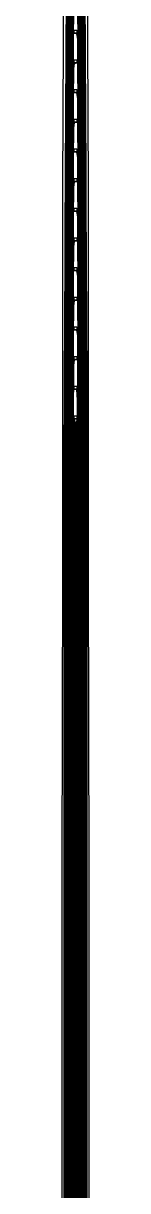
# Model space of a CAD drawing. Header units: inches. Extents: x 115980 to 170179, y 57000 to 74333.
# Drawn here: x 134226 to 134316, y 62088 to 66023 of the extents above; entities that cross this region are included whole.
import ezdxf

# ---------------------------------------------------------------- set-up
doc = ezdxf.new("R2010")
doc.units = ezdxf.units.IN
doc.header["$MEASUREMENT"] = 0
for name, color, linetype in [('metal', 221, 'Continuous'), ('nitride window', 40, 'Continuous'), ('profile', 140, 'Continuous')]:
    doc.layers.add(name, color=color, linetype=linetype)

msp = doc.modelspace()

# ---------------------------------------------------------------- linework, layer by layer
at = {"layer": 'metal'}
for points in [[(134239.7, 66070.6), (134239.2, 65970.5), (134238.7, 65870.6), (134238.2, 65770.5), (134237.7, 65670.6), (134237.2, 65570.5), (134236.7, 65470.6), (134236.2, 65370.5), (134235.7, 65270.6), (134235.2, 65170.5), (134234.7, 65070.6), (134234.2, 64970.5), (134233.7, 64870.6), (134233.2, 64687.5), (134233.1, 64670.5), (134233.7, 64670.5), (134233.7, 64687.5), (134234.2, 64870.6), (134234.7, 64970.5), (134235.2, 65070.6), (134235.7, 65170.5), (134236.2, 65270.6), (134236.7, 65370.5), (134237.2, 65470.6), (134237.7, 65570.5), (134238.2, 65670.6), (134238.7, 65770.5), (134239.2, 65870.6), (134239.7, 65970.5), (134240.2, 66070.6)], [(134240.7, 66070.6), (134240.2, 65970.5), (134239.7, 65870.6), (134239.2, 65770.5), (134238.7, 65670.6), (134238.2, 65570.5), (134237.7, 65470.6), (134237.2, 65370.5), (134236.7, 65270.6), (134236.2, 65170.5), (134235.7, 65070.6), (134235.2, 64970.5), (134234.7, 64870.6), (134234.2, 64687.5), (134234.3, 64670.5), (134234.9, 64670.5), (134234.7, 64687.5), (134235.2, 64870.6), (134235.7, 64970.5), (134236.2, 65070.6), (134236.7, 65170.5), (134237.2, 65270.6), (134237.7, 65370.5), (134238.2, 65470.6), (134238.7, 65570.5), (134239.2, 65670.6), (134239.7, 65770.5), (134240.2, 65870.6), (134240.7, 65970.5), (134241.2, 66070.6)], [(134241.7, 66070.6), (134241.2, 65970.5), (134240.7, 65870.6), (134240.2, 65770.5), (134239.7, 65670.6), (134239.2, 65570.5), (134238.7, 65470.6), (134238.2, 65370.5), (134237.7, 65270.6), (134237.2, 65170.5), (134236.7, 65070.6), (134236.2, 64970.5), (134235.7, 64870.6), (134235.2, 64687.5), (134235.5, 64670.5), (134236.1, 64670.5), (134235.7, 64687.5), (134236.2, 64870.6), (134236.7, 64970.5), (134237.2, 65070.6), (134237.7, 65170.5), (134238.2, 65270.6), (134238.7, 65370.5), (134239.2, 65470.6), (134239.7, 65570.5), (134240.2, 65670.6), (134240.7, 65770.5), (134241.2, 65870.6), (134241.7, 65970.5), (134242.2, 66070.6)], [(134243.2, 66070.6), (134242.7, 65970.5), (134242.2, 65870.6), (134241.7, 65770.5), (134241.2, 65670.6), (134240.7, 65570.5), (134240.2, 65470.6), (134239.7, 65370.5), (134239.2, 65270.6), (134238.7, 65170.5), (134238.2, 65070.6), (134237.7, 64970.5), (134237.2, 64870.6), (134236.7, 64687.5), (134237.3, 64670.5), (134236.7, 64670.5), (134236.2, 64687.5), (134236.7, 64870.6), (134237.2, 64970.5), (134237.7, 65070.6), (134238.2, 65170.5), (134238.7, 65270.6), (134239.2, 65370.5), (134239.7, 65470.6), (134240.2, 65570.5), (134240.7, 65670.6), (134241.2, 65770.5), (134241.7, 65870.6), (134242.2, 65970.5), (134242.7, 66070.6)], [(134244.2, 66070.6), (134243.7, 65970.5), (134243.2, 65870.6), (134242.7, 65770.5), (134242.2, 65670.6), (134241.7, 65570.5), (134241.2, 65470.6), (134240.7, 65370.5), (134240.2, 65270.6), (134239.7, 65170.5), (134239.2, 65070.6), (134238.7, 64970.5), (134238.2, 64870.6), (134237.7, 64687.5), (134238.5, 64670.5), (134237.9, 64670.5), (134237.2, 64687.5), (134237.7, 64870.6), (134238.2, 64970.5), (134238.7, 65070.6), (134239.2, 65170.5), (134239.7, 65270.6), (134240.2, 65370.5), (134240.7, 65470.6), (134241.2, 65570.5), (134241.7, 65670.6), (134242.2, 65770.5), (134242.7, 65870.6), (134243.2, 65970.5), (134243.7, 66070.6)], [(134245.2, 66070.6), (134244.7, 65970.5), (134244.2, 65870.6), (134243.7, 65770.5), (134243.2, 65670.6), (134242.7, 65570.5), (134242.2, 65470.6), (134241.7, 65370.5), (134241.2, 65270.6), (134240.7, 65170.5), (134240.2, 65070.6), (134239.7, 64970.5), (134239.2, 64870.6), (134238.7, 64687.5), (134239.7, 64670.5), (134239.1, 64670.5), (134238.2, 64687.5), (134238.7, 64870.6), (134239.2, 64970.5), (134239.7, 65070.6), (134240.2, 65170.5), (134240.7, 65270.6), (134241.2, 65370.5), (134241.7, 65470.6), (134242.2, 65570.5), (134242.7, 65670.6), (134243.2, 65770.5), (134243.7, 65870.6), (134244.2, 65970.5), (134244.7, 66070.6)], [(134246.2, 66070.6), (134245.7, 65970.5), (134245.2, 65870.6), (134244.7, 65770.5), (134244.2, 65670.6), (134243.7, 65570.5), (134243.2, 65470.6), (134242.7, 65370.5), (134242.2, 65270.6), (134241.7, 65170.5), (134241.2, 65070.6), (134240.7, 64970.5), (134240.2, 64870.6), (134239.7, 64687.5), (134240.9, 64670.5), (134240.3, 64670.5), (134239.2, 64687.5), (134239.7, 64870.6), (134240.2, 64970.5), (134240.7, 65070.6), (134241.2, 65170.5), (134241.7, 65270.6), (134242.2, 65370.5), (134242.7, 65470.6), (134243.2, 65570.5), (134243.7, 65670.6), (134244.2, 65770.5), (134244.7, 65870.6), (134245.2, 65970.5), (134245.7, 66070.6)], [(134247.2, 66070.6), (134246.7, 65970.5), (134246.2, 65870.6), (134245.7, 65770.5), (134245.2, 65670.6), (134244.7, 65570.5), (134244.2, 65470.6), (134243.7, 65370.5), (134243.2, 65270.6), (134242.7, 65170.5), (134242.2, 65070.6), (134241.7, 64970.5), (134241.2, 64870.6), (134240.7, 64687.5), (134242.1, 64670.5), (134241.5, 64670.5), (134240.2, 64687.5), (134240.7, 64870.6), (134241.2, 64970.5), (134241.7, 65070.6), (134242.2, 65170.5), (134242.7, 65270.6), (134243.2, 65370.5), (134243.7, 65470.6), (134244.2, 65570.5), (134244.7, 65670.6), (134245.2, 65770.5), (134245.7, 65870.6), (134246.2, 65970.5), (134246.7, 66070.6)], [(134248.2, 66070.6), (134247.7, 65970.5), (134247.2, 65870.6), (134246.7, 65770.5), (134246.2, 65670.6), (134245.7, 65570.5), (134245.2, 65470.6), (134244.7, 65370.5), (134244.2, 65270.6), (134243.7, 65170.5), (134243.2, 65070.6), (134242.7, 64970.5), (134242.2, 64870.6), (134241.7, 64687.5), (134243.3, 64670.5), (134242.7, 64670.5), (134241.2, 64687.5), (134241.7, 64870.6), (134242.2, 64970.5), (134242.7, 65070.6), (134243.2, 65170.5), (134243.7, 65270.6), (134244.2, 65370.5), (134244.7, 65470.6), (134245.2, 65570.5), (134245.7, 65670.6), (134246.2, 65770.5), (134246.7, 65870.6), (134247.2, 65970.5), (134247.7, 66070.6)], [(134249.2, 66070.6), (134248.7, 65970.5), (134248.2, 65870.6), (134247.7, 65770.5), (134247.2, 65670.6), (134246.7, 65570.5), (134246.2, 65470.6), (134245.7, 65370.5), (134245.2, 65270.6), (134244.7, 65170.5), (134244.2, 65070.6), (134243.7, 64970.5), (134243.2, 64870.6), (134242.7, 64687.5), (134244.5, 64670.5), (134243.9, 64670.5), (134242.2, 64687.5), (134242.7, 64870.6), (134243.2, 64970.5), (134243.7, 65070.6), (134244.2, 65170.5), (134244.7, 65270.6), (134245.2, 65370.5), (134245.7, 65470.6), (134246.2, 65570.5), (134246.7, 65670.6), (134247.2, 65770.5), (134247.7, 65870.6), (134248.2, 65970.5), (134248.7, 66070.6)], [(134250.2, 66070.6), (134249.7, 65970.5), (134249.2, 65870.6), (134248.7, 65770.5), (134248.2, 65670.6), (134247.7, 65570.5), (134247.2, 65470.6), (134246.7, 65370.5), (134246.2, 65270.6), (134245.7, 65170.5), (134245.2, 65070.6), (134244.7, 64970.5), (134244.2, 64870.6), (134243.7, 64687.5), (134245.7, 64670.5), (134245.1, 64670.5), (134243.2, 64687.5), (134243.7, 64870.6), (134244.2, 64970.5), (134244.7, 65070.6), (134245.2, 65170.5), (134245.7, 65270.6), (134246.2, 65370.5), (134246.7, 65470.6), (134247.2, 65570.5), (134247.7, 65670.6), (134248.2, 65770.5), (134248.7, 65870.6), (134249.2, 65970.5), (134249.7, 66070.6)], [(134251.2, 66070.6), (134250.7, 65970.5), (134250.2, 65870.6), (134249.7, 65770.5), (134249.2, 65670.6), (134248.7, 65570.5), (134248.2, 65470.6), (134247.7, 65370.5), (134247.2, 65270.6), (134246.7, 65170.5), (134246.2, 65070.6), (134245.7, 64970.5), (134245.2, 64870.6), (134244.7, 64687.5), (134246.9, 64670.5), (134246.3, 64670.5), (134244.2, 64687.5), (134244.7, 64870.6), (134245.2, 64970.5), (134245.7, 65070.6), (134246.2, 65170.5), (134246.7, 65270.6), (134247.2, 65370.5), (134247.7, 65470.6), (134248.2, 65570.5), (134248.7, 65670.6), (134249.2, 65770.5), (134249.7, 65870.6), (134250.2, 65970.5), (134250.7, 66070.6)], [(134252.2, 66070.6), (134251.7, 65970.5), (134251.2, 65870.6), (134250.7, 65770.5), (134250.2, 65670.6), (134249.7, 65570.5), (134249.2, 65470.6), (134248.7, 65370.5), (134248.2, 65270.6), (134247.7, 65170.5), (134247.2, 65070.6), (134246.7, 64970.5), (134246.2, 64870.6), (134245.7, 64687.5), (134248.1, 64670.5), (134247.5, 64670.5), (134245.2, 64687.5), (134245.7, 64870.6), (134246.2, 64970.5), (134246.7, 65070.6), (134247.2, 65170.5), (134247.7, 65270.6), (134248.2, 65370.5), (134248.7, 65470.6), (134249.2, 65570.5), (134249.7, 65670.6), (134250.2, 65770.5), (134250.7, 65870.6), (134251.2, 65970.5), (134251.7, 66070.6)], [(134253.2, 66070.6), (134252.7, 65970.5), (134252.2, 65870.6), (134251.7, 65770.5), (134251.2, 65670.6), (134250.7, 65570.5), (134250.2, 65470.6), (134249.7, 65370.5), (134249.2, 65270.6), (134248.7, 65170.5), (134248.2, 65070.6), (134247.7, 64970.5), (134247.2, 64870.6), (134246.7, 64687.5), (134249.3, 64670.5), (134248.7, 64670.5), (134246.2, 64687.5), (134246.7, 64870.6), (134247.2, 64970.5), (134247.7, 65070.6), (134248.2, 65170.5), (134248.7, 65270.6), (134249.2, 65370.5), (134249.7, 65470.6), (134250.2, 65570.5), (134250.7, 65670.6), (134251.2, 65770.5), (134251.7, 65870.6), (134252.2, 65970.5), (134252.7, 66070.6)], [(134254.2, 66070.6), (134253.7, 65970.5), (134253.2, 65870.6), (134252.7, 65770.5), (134252.2, 65670.6), (134251.7, 65570.5), (134251.2, 65470.6), (134250.7, 65370.5), (134250.2, 65270.6), (134249.7, 65170.5), (134249.2, 65070.6), (134248.7, 64970.5), (134248.2, 64870.6), (134247.7, 64687.5), (134250.5, 64670.5), (134249.9, 64670.5), (134247.2, 64687.5), (134247.7, 64870.6), (134248.2, 64970.5), (134248.7, 65070.6), (134249.2, 65170.5), (134249.7, 65270.6), (134250.2, 65370.5), (134250.7, 65470.6), (134251.2, 65570.5), (134251.7, 65670.6), (134252.2, 65770.5), (134252.7, 65870.6), (134253.2, 65970.5), (134253.7, 66070.6)], [(134255.2, 66070.6), (134254.7, 65970.5), (134254.2, 65870.6), (134253.7, 65770.5), (134253.2, 65670.6), (134252.7, 65570.5), (134252.2, 65470.6), (134251.7, 65370.5), (134251.2, 65270.6), (134250.7, 65170.5), (134250.2, 65070.6), (134249.7, 64970.5), (134249.2, 64870.6), (134248.7, 64687.5), (134251.7, 64670.5), (134251.1, 64670.5), (134248.2, 64687.5), (134248.7, 64870.6), (134249.2, 64970.5), (134249.7, 65070.6), (134250.2, 65170.5), (134250.7, 65270.6), (134251.2, 65370.5), (134251.7, 65470.6), (134252.2, 65570.5), (134252.7, 65670.6), (134253.2, 65770.5), (134253.7, 65870.6), (134254.2, 65970.5), (134254.7, 66070.6)], [(134256.2, 66070.6), (134255.7, 65970.5), (134255.2, 65870.6), (134254.7, 65770.5), (134254.2, 65670.6), (134253.7, 65570.5), (134253.2, 65470.6), (134252.7, 65370.5), (134252.2, 65270.6), (134251.7, 65170.5), (134251.2, 65070.6), (134250.7, 64970.5), (134250.2, 64870.6), (134249.7, 64687.5), (134252.9, 64670.5), (134252.3, 64670.5), (134249.2, 64687.5), (134249.7, 64870.6), (134250.2, 64970.5), (134250.7, 65070.6), (134251.2, 65170.5), (134251.7, 65270.6), (134252.2, 65370.5), (134252.7, 65470.6), (134253.2, 65570.5), (134253.7, 65670.6), (134254.2, 65770.5), (134254.7, 65870.6), (134255.2, 65970.5), (134255.7, 66070.6)], [(134257.2, 66070.6), (134256.7, 65970.5), (134256.2, 65870.6), (134255.7, 65770.5), (134255.2, 65670.6), (134254.7, 65570.5), (134254.2, 65470.6), (134253.7, 65370.5), (134253.2, 65270.6), (134252.7, 65170.5), (134252.2, 65070.6), (134251.7, 64970.5), (134251.2, 64870.6), (134250.7, 64687.5), (134254.1, 64670.5), (134253.5, 64670.5), (134250.2, 64687.5), (134250.7, 64870.6), (134251.2, 64970.5), (134251.7, 65070.6), (134252.2, 65170.5), (134252.7, 65270.6), (134253.2, 65370.5), (134253.7, 65470.6), (134254.2, 65570.5), (134254.7, 65670.6), (134255.2, 65770.5), (134255.7, 65870.6), (134256.2, 65970.5), (134256.7, 66070.6)], [(134258.2, 66070.6), (134257.7, 65970.5), (134257.2, 65870.6), (134256.7, 65770.5), (134256.2, 65670.6), (134255.7, 65570.5), (134255.2, 65470.6), (134254.7, 65370.5), (134254.2, 65270.6), (134253.7, 65170.5), (134253.2, 65070.6), (134252.7, 64970.5), (134252.2, 64870.6), (134251.7, 64687.5), (134255.3, 64670.5), (134254.7, 64670.5), (134251.2, 64687.5), (134251.7, 64870.6), (134252.2, 64970.5), (134252.7, 65070.6), (134253.2, 65170.5), (134253.7, 65270.6), (134254.2, 65370.5), (134254.7, 65470.6), (134255.2, 65570.5), (134255.7, 65670.6), (134256.2, 65770.5), (134256.7, 65870.6), (134257.2, 65970.5), (134257.7, 66070.6)], [(134259.2, 66070.6), (134258.7, 65970.5), (134258.2, 65870.6), (134257.7, 65770.5), (134257.2, 65670.6), (134256.7, 65570.5), (134256.2, 65470.6), (134255.7, 65370.5), (134255.2, 65270.6), (134254.7, 65170.5), (134254.2, 65070.6), (134253.7, 64970.5), (134253.2, 64870.6), (134252.7, 64687.5), (134256.5, 64670.5), (134255.9, 64670.5), (134252.2, 64687.5), (134252.7, 64870.6), (134253.2, 64970.5), (134253.7, 65070.6), (134254.2, 65170.5), (134254.7, 65270.6), (134255.2, 65370.5), (134255.7, 65470.6), (134256.2, 65570.5), (134256.7, 65670.6), (134257.2, 65770.5), (134257.7, 65870.6), (134258.2, 65970.5), (134258.7, 66070.6)], [(134260.2, 66070.6), (134259.7, 65970.5), (134259.2, 65870.6), (134258.7, 65770.5), (134258.2, 65670.6), (134257.7, 65570.5), (134257.2, 65470.6), (134256.7, 65370.5), (134256.2, 65270.6), (134255.7, 65170.5), (134255.2, 65070.6), (134254.7, 64970.5), (134254.2, 64870.6), (134253.7, 64687.5), (134257.7, 64670.5), (134257.1, 64670.5), (134253.2, 64687.5), (134253.7, 64870.6), (134254.2, 64970.5), (134254.7, 65070.6), (134255.2, 65170.5), (134255.7, 65270.6), (134256.2, 65370.5), (134256.7, 65470.6), (134257.2, 65570.5), (134257.7, 65670.6), (134258.2, 65770.5), (134258.7, 65870.6), (134259.2, 65970.5), (134259.7, 66070.6)], [(134261.2, 66070.6), (134260.7, 65970.5), (134260.2, 65870.6), (134259.7, 65770.5), (134259.2, 65670.6), (134258.7, 65570.5), (134258.2, 65470.6), (134257.7, 65370.5), (134257.2, 65270.6), (134256.7, 65170.5), (134256.2, 65070.6), (134255.7, 64970.5), (134255.2, 64870.6), (134254.7, 64687.5), (134258.9, 64670.5), (134258.3, 64670.5), (134254.2, 64687.5), (134254.7, 64870.6), (134255.2, 64970.5), (134255.7, 65070.6), (134256.2, 65170.5), (134256.7, 65270.6), (134257.2, 65370.5), (134257.7, 65470.6), (134258.2, 65570.5), (134258.7, 65670.6), (134259.2, 65770.5), (134259.7, 65870.6), (134260.2, 65970.5), (134260.7, 66070.6)], [(134262.2, 66070.6), (134261.7, 65970.5), (134261.2, 65870.6), (134260.7, 65770.5), (134260.2, 65670.6), (134259.7, 65570.5), (134259.2, 65470.6), (134258.7, 65370.5), (134258.2, 65270.6), (134257.7, 65170.5), (134257.2, 65070.6), (134256.7, 64970.5), (134256.2, 64870.6), (134255.7, 64687.5), (134260.1, 64670.5), (134259.5, 64670.5), (134255.2, 64687.5), (134255.7, 64870.6), (134256.2, 64970.5), (134256.7, 65070.6), (134257.2, 65170.5), (134257.7, 65270.6), (134258.2, 65370.5), (134258.7, 65470.6), (134259.2, 65570.5), (134259.7, 65670.6), (134260.2, 65770.5), (134260.7, 65870.6), (134261.2, 65970.5), (134261.7, 66070.6)], [(134263.2, 66070.6), (134262.7, 65970.5), (134262.2, 65870.6), (134261.7, 65770.5), (134261.2, 65670.6), (134260.7, 65570.5), (134260.2, 65470.6), (134259.7, 65370.5), (134259.2, 65270.6), (134258.7, 65170.5), (134258.2, 65070.6), (134257.7, 64970.5), (134257.2, 64870.6), (134256.7, 64687.5), (134261.3, 64670.5), (134260.7, 64670.5), (134256.2, 64687.5), (134256.7, 64870.6), (134257.2, 64970.5), (134257.7, 65070.6), (134258.2, 65170.5), (134258.7, 65270.6), (134259.2, 65370.5), (134259.7, 65470.6), (134260.2, 65570.5), (134260.7, 65670.6), (134261.2, 65770.5), (134261.7, 65870.6), (134262.2, 65970.5), (134262.7, 66070.6)], [(134264.2, 66070.5), (134263.7, 65970.5), (134263.2, 65870.6), (134262.7, 65770.5), (134262.2, 65670.6), (134261.7, 65570.5), (134261.2, 65470.6), (134260.7, 65370.5), (134260.2, 65270.6), (134259.7, 65170.5), (134259.2, 65070.6), (134258.7, 64970.5), (134258.2, 64870.6), (134257.7, 64687.5), (134262.5, 64670.5), (134261.9, 64670.5), (134257.2, 64687.5), (134257.7, 64870.6), (134258.2, 64970.5), (134258.7, 65070.6), (134259.2, 65170.5), (134259.7, 65270.6), (134260.2, 65370.5), (134260.7, 65470.6), (134261.2, 65570.5), (134261.7, 65670.6), (134262.2, 65770.5), (134262.7, 65870.6), (134263.2, 65970.5), (134263.2, 65970.5), (134263.7, 66070.6)], [(134278.7, 66070.5), (134279.2, 65970.6), (134279.7, 65870.5), (134280.2, 65770.6), (134280.7, 65670.5), (134281.2, 65570.6), (134281.7, 65470.5), (134282.2, 65370.6), (134282.7, 65270.5), (134283.2, 65170.6), (134283.7, 65070.5), (134284.2, 64970.6), (134284.7, 64870.5), (134285.2, 64687.6), (134279.9, 64670.5), (134280.5, 64670.5), (134285.7, 64687.6), (134285.2, 64870.5), (134284.7, 64970.6), (134284.2, 65070.5), (134283.7, 65170.6), (134283.2, 65270.5), (134282.7, 65370.6), (134282.2, 65470.5), (134281.7, 65570.6), (134281.2, 65670.5), (134280.7, 65770.6), (134280.2, 65870.5), (134279.7, 65970.6), (134279.2, 66070.5)], [(134279.7, 66070.5), (134280.2, 65970.6), (134280.7, 65870.5), (134281.2, 65770.6), (134281.7, 65670.5), (134282.2, 65570.6), (134282.7, 65470.5), (134283.2, 65370.6), (134283.7, 65270.5), (134284.2, 65170.6), (134284.7, 65070.5), (134285.2, 64970.6), (134285.7, 64870.5), (134286.2, 64687.6), (134281.1, 64670.5), (134281.7, 64670.5), (134286.7, 64687.6), (134286.2, 64870.5), (134285.7, 64970.6), (134285.2, 65070.5), (134284.7, 65170.6), (134284.2, 65270.5), (134283.7, 65370.6), (134283.2, 65470.5), (134282.7, 65570.6), (134282.2, 65670.5), (134281.7, 65770.6), (134281.2, 65870.5), (134280.7, 65970.6), (134280.2, 66070.5)], [(134280.7, 66070.5), (134281.2, 65970.6), (134281.7, 65870.5), (134282.2, 65770.6), (134282.7, 65670.5), (134283.2, 65570.6), (134283.7, 65470.5), (134284.2, 65370.6), (134284.7, 65270.5), (134285.2, 65170.6), (134285.7, 65070.5), (134286.2, 64970.6), (134286.7, 64870.5), (134287.2, 64687.6), (134282.3, 64670.5), (134282.9, 64670.5), (134287.7, 64687.6), (134287.2, 64870.5), (134286.7, 64970.6), (134286.2, 65070.5), (134285.7, 65170.6), (134285.2, 65270.5), (134284.7, 65370.6), (134284.2, 65470.5), (134283.7, 65570.6), (134283.2, 65670.5), (134282.7, 65770.6), (134282.2, 65870.5), (134281.7, 65970.6), (134281.2, 66070.5)], [(134281.7, 66070.5), (134282.2, 65970.6), (134282.7, 65870.5), (134283.2, 65770.6), (134283.7, 65670.5), (134284.2, 65570.6), (134284.7, 65470.5), (134285.2, 65370.6), (134285.7, 65270.5), (134286.2, 65170.6), (134286.7, 65070.5), (134287.2, 64970.6), (134287.7, 64870.5), (134288.2, 64687.6), (134283.5, 64670.5), (134284.1, 64670.5), (134288.7, 64687.6), (134288.2, 64870.5), (134287.7, 64970.6), (134287.2, 65070.5), (134286.7, 65170.6), (134286.2, 65270.5), (134285.7, 65370.6), (134285.2, 65470.5), (134284.7, 65570.6), (134284.2, 65670.5), (134283.7, 65770.6), (134283.2, 65870.5), (134282.7, 65970.6), (134282.2, 66070.5)], [(134282.7, 66070.5), (134283.2, 65970.6), (134283.7, 65870.5), (134284.2, 65770.6), (134284.7, 65670.5), (134285.2, 65570.6), (134285.7, 65470.5), (134286.2, 65370.6), (134286.7, 65270.5), (134287.2, 65170.6), (134287.7, 65070.5), (134288.2, 64970.6), (134288.7, 64870.5), (134289.2, 64687.6), (134284.7, 64670.5), (134285.3, 64670.5), (134289.7, 64687.6), (134289.2, 64870.5), (134288.7, 64970.6), (134288.2, 65070.5), (134287.7, 65170.6), (134287.2, 65270.5), (134286.7, 65370.6), (134286.2, 65470.5), (134285.7, 65570.6), (134285.2, 65670.5), (134284.7, 65770.6), (134284.2, 65870.5), (134283.7, 65970.6), (134283.2, 66070.5)], [(134283.7, 66070.5), (134284.2, 65970.6), (134284.7, 65870.5), (134285.2, 65770.6), (134285.7, 65670.5), (134286.2, 65570.6), (134286.7, 65470.5), (134287.2, 65370.6), (134287.7, 65270.5), (134288.2, 65170.6), (134288.7, 65070.5), (134289.2, 64970.6), (134289.7, 64870.5), (134290.2, 64687.6), (134285.9, 64670.5), (134286.5, 64670.5), (134290.7, 64687.6), (134290.2, 64870.5), (134289.7, 64970.6), (134289.2, 65070.5), (134288.7, 65170.6), (134288.2, 65270.5), (134287.7, 65370.6), (134287.2, 65470.5), (134286.7, 65570.6), (134286.2, 65670.5), (134285.7, 65770.6), (134285.2, 65870.5), (134284.7, 65970.6), (134284.2, 66070.5)], [(134284.7, 66070.5), (134285.2, 65970.6), (134285.7, 65870.5), (134286.2, 65770.6), (134286.7, 65670.5), (134287.2, 65570.6), (134287.7, 65470.5), (134288.2, 65370.6), (134288.7, 65270.5), (134289.2, 65170.6), (134289.7, 65070.5), (134290.2, 64970.6), (134290.7, 64870.5), (134291.2, 64687.6), (134287.1, 64670.5), (134287.7, 64670.5), (134291.7, 64687.6), (134291.2, 64870.5), (134290.7, 64970.6), (134290.2, 65070.5), (134289.7, 65170.6), (134289.2, 65270.5), (134288.7, 65370.6), (134288.2, 65470.5), (134287.7, 65570.6), (134287.2, 65670.5), (134286.7, 65770.6), (134286.2, 65870.5), (134285.7, 65970.6), (134285.2, 66070.5)], [(134285.7, 66070.5), (134286.2, 65970.6), (134286.7, 65870.5), (134287.2, 65770.6), (134287.7, 65670.5), (134288.2, 65570.6), (134288.7, 65470.5), (134289.2, 65370.6), (134289.7, 65270.5), (134290.2, 65170.6), (134290.7, 65070.5), (134291.2, 64970.6), (134291.7, 64870.5), (134292.2, 64687.6), (134288.3, 64670.5), (134288.9, 64670.5), (134292.7, 64687.6), (134292.2, 64870.5), (134291.7, 64970.6), (134291.2, 65070.5), (134290.7, 65170.6), (134290.2, 65270.5), (134289.7, 65370.6), (134289.2, 65470.5), (134288.7, 65570.6), (134288.2, 65670.5), (134287.7, 65770.6), (134287.2, 65870.5), (134286.7, 65970.6), (134286.2, 66070.5)], [(134286.7, 66070.5), (134287.2, 65970.6), (134287.7, 65870.5), (134288.2, 65770.6), (134288.7, 65670.5), (134289.2, 65570.6), (134289.7, 65470.5), (134290.2, 65370.6), (134290.7, 65270.5), (134291.2, 65170.6), (134291.7, 65070.5), (134292.2, 64970.6), (134292.7, 64870.5), (134293.2, 64687.6), (134289.5, 64670.5), (134290.1, 64670.5), (134293.7, 64687.6), (134293.2, 64870.5), (134292.7, 64970.6), (134292.2, 65070.5), (134291.7, 65170.6), (134291.2, 65270.5), (134290.7, 65370.6), (134290.2, 65470.5), (134289.7, 65570.6), (134289.2, 65670.5), (134288.7, 65770.6), (134288.2, 65870.5), (134287.7, 65970.6), (134287.2, 66070.5)], [(134287.7, 66070.5), (134288.2, 65970.6), (134288.7, 65870.5), (134289.2, 65770.6), (134289.7, 65670.5), (134290.2, 65570.6), (134290.7, 65470.5), (134291.2, 65370.6), (134291.7, 65270.5), (134292.2, 65170.6), (134292.7, 65070.5), (134293.2, 64970.6), (134293.7, 64870.5), (134294.2, 64687.6), (134290.7, 64670.5), (134291.3, 64670.5), (134294.7, 64687.6), (134294.2, 64870.5), (134293.7, 64970.6), (134293.2, 65070.5), (134292.7, 65170.6), (134292.2, 65270.5), (134291.7, 65370.6), (134291.2, 65470.5), (134290.7, 65570.6), (134290.2, 65670.5), (134289.7, 65770.6), (134289.2, 65870.5), (134288.7, 65970.6), (134288.2, 66070.5)], [(134288.7, 66070.5), (134289.2, 65970.6), (134289.7, 65870.5), (134290.2, 65770.6), (134290.7, 65670.5), (134291.2, 65570.6), (134291.7, 65470.5), (134292.2, 65370.6), (134292.7, 65270.5), (134293.2, 65170.6), (134293.7, 65070.5), (134294.2, 64970.6), (134294.7, 64870.5), (134295.2, 64687.6), (134291.9, 64670.5), (134292.5, 64670.5), (134295.7, 64687.6), (134295.2, 64870.5), (134294.7, 64970.6), (134294.2, 65070.5), (134293.7, 65170.6), (134293.2, 65270.5), (134292.7, 65370.6), (134292.2, 65470.5), (134291.7, 65570.6), (134291.2, 65670.5), (134290.7, 65770.6), (134290.2, 65870.5), (134289.7, 65970.6), (134289.2, 66070.5)], [(134289.7, 66070.5), (134290.2, 65970.6), (134290.7, 65870.5), (134291.2, 65770.6), (134291.7, 65670.5), (134292.2, 65570.6), (134292.7, 65470.5), (134293.2, 65370.6), (134293.7, 65270.5), (134294.2, 65170.6), (134294.7, 65070.5), (134295.2, 64970.6), (134295.7, 64870.5), (134296.2, 64687.6), (134293.1, 64670.5), (134293.7, 64670.5), (134296.7, 64687.6), (134296.2, 64870.5), (134295.7, 64970.6), (134295.2, 65070.5), (134294.7, 65170.6), (134294.2, 65270.5), (134293.7, 65370.6), (134293.2, 65470.5), (134292.7, 65570.6), (134292.2, 65670.5), (134291.7, 65770.6), (134291.2, 65870.5), (134290.7, 65970.6), (134290.2, 66070.5)], [(134290.7, 66070.5), (134291.2, 65970.6), (134291.7, 65870.5), (134292.2, 65770.6), (134292.7, 65670.5), (134293.2, 65570.6), (134293.7, 65470.5), (134294.2, 65370.6), (134294.7, 65270.5), (134295.2, 65170.6), (134295.7, 65070.5), (134296.2, 64970.6), (134296.7, 64870.5), (134297.2, 64687.6), (134294.3, 64670.5), (134294.9, 64670.5), (134297.7, 64687.6), (134297.2, 64870.5), (134296.7, 64970.6), (134296.2, 65070.5), (134295.7, 65170.6), (134295.2, 65270.5), (134294.7, 65370.6), (134294.2, 65470.5), (134293.7, 65570.6), (134293.2, 65670.5), (134292.7, 65770.6), (134292.2, 65870.5), (134291.7, 65970.6), (134291.2, 66070.5)], [(134291.7, 66070.5), (134292.2, 65970.6), (134292.7, 65870.5), (134293.2, 65770.6), (134293.7, 65670.5), (134294.2, 65570.6), (134294.7, 65470.5), (134295.2, 65370.6), (134295.7, 65270.5), (134296.2, 65170.6), (134296.7, 65070.5), (134297.2, 64970.6), (134297.7, 64870.5), (134298.2, 64687.6), (134295.5, 64670.5), (134296.1, 64670.5), (134298.7, 64687.6), (134298.2, 64870.5), (134297.7, 64970.6), (134297.2, 65070.5), (134296.7, 65170.6), (134296.2, 65270.5), (134295.7, 65370.6), (134295.2, 65470.5), (134294.7, 65570.6), (134294.2, 65670.5), (134293.7, 65770.6), (134293.2, 65870.5), (134292.7, 65970.6), (134292.2, 66070.5)], [(134292.7, 66070.5), (134293.2, 65970.6), (134293.7, 65870.5), (134294.2, 65770.6), (134294.7, 65670.5), (134295.2, 65570.6), (134295.7, 65470.5), (134296.2, 65370.6), (134296.7, 65270.5), (134297.2, 65170.6), (134297.7, 65070.5), (134298.2, 64970.6), (134298.7, 64870.5), (134299.2, 64687.6), (134296.7, 64670.5), (134297.3, 64670.5), (134299.7, 64687.6), (134299.2, 64870.5), (134298.7, 64970.6), (134298.2, 65070.5), (134297.7, 65170.6), (134297.2, 65270.5), (134296.7, 65370.6), (134296.2, 65470.5), (134295.7, 65570.6), (134295.2, 65670.5), (134294.7, 65770.6), (134294.2, 65870.5), (134293.7, 65970.6), (134293.2, 66070.5)], [(134294.2, 66070.5), (134294.7, 65970.6), (134295.2, 65870.5), (134295.7, 65770.6), (134296.2, 65670.5), (134296.7, 65570.6), (134297.2, 65470.5), (134297.7, 65370.6), (134298.2, 65270.5), (134298.7, 65170.6), (134299.2, 65070.5), (134299.7, 64970.6), (134300.2, 64870.5), (134300.7, 64687.6), (134298.5, 64670.5), (134297.9, 64670.5), (134300.2, 64687.6), (134299.7, 64870.5), (134299.2, 64970.6), (134298.7, 65070.5), (134298.2, 65170.6), (134297.7, 65270.5), (134297.2, 65370.6), (134296.7, 65470.5), (134296.2, 65570.6), (134295.7, 65670.5), (134295.2, 65770.6), (134294.7, 65870.5), (134294.2, 65970.6), (134293.7, 66070.5)], [(134294.7, 66070.5), (134295.2, 65970.6), (134295.7, 65870.5), (134296.2, 65770.6), (134296.7, 65670.5), (134297.2, 65570.6), (134297.7, 65470.5), (134298.2, 65370.6), (134298.7, 65270.5), (134299.2, 65170.6), (134299.7, 65070.5), (134300.2, 64970.6), (134300.7, 64870.5), (134301.2, 64687.6), (134299.1, 64670.5), (134299.7, 64670.5), (134301.7, 64687.6), (134301.2, 64870.5), (134300.7, 64970.6), (134300.2, 65070.5), (134299.7, 65170.6), (134299.2, 65270.5), (134298.7, 65370.6), (134298.2, 65470.5), (134297.7, 65570.6), (134297.2, 65670.5), (134296.7, 65770.6), (134296.2, 65870.5), (134295.7, 65970.6), (134295.2, 66070.5)], [(134296.2, 66070.5), (134296.7, 65970.6), (134297.2, 65870.5), (134297.7, 65770.6), (134298.2, 65670.5), (134298.7, 65570.6), (134299.2, 65470.5), (134299.7, 65370.6), (134300.2, 65270.5), (134300.7, 65170.6), (134301.2, 65070.5), (134301.7, 64970.6), (134302.2, 64870.5), (134302.7, 64687.6), (134300.9, 64670.5), (134300.3, 64670.5), (134302.2, 64687.6), (134301.7, 64870.5), (134301.2, 64970.6), (134300.7, 65070.5), (134300.2, 65170.6), (134299.7, 65270.5), (134299.2, 65370.6), (134298.7, 65470.5), (134298.2, 65570.6), (134297.7, 65670.5), (134297.2, 65770.6), (134296.7, 65870.5), (134296.2, 65970.6), (134295.7, 66070.5)], [(134297.2, 66070.5), (134297.7, 65970.6), (134298.2, 65870.5), (134298.7, 65770.6), (134299.2, 65670.5), (134299.7, 65570.6), (134300.2, 65470.5), (134300.7, 65370.6), (134301.2, 65270.5), (134301.7, 65170.6), (134302.2, 65070.5), (134302.7, 64970.6), (134303.2, 64870.5), (134303.7, 64687.6), (134302.1, 64670.5), (134301.5, 64670.5), (134303.2, 64687.6), (134302.7, 64870.5), (134302.2, 64970.6), (134301.7, 65070.5), (134301.2, 65170.6), (134300.7, 65270.5), (134300.2, 65370.6), (134299.7, 65470.5), (134299.2, 65570.6), (134298.7, 65670.5), (134298.2, 65770.6), (134297.7, 65870.5), (134297.2, 65970.6), (134296.7, 66070.5)], [(134298.2, 66070.5), (134298.7, 65970.6), (134299.2, 65870.5), (134299.7, 65770.6), (134300.2, 65670.5), (134300.7, 65570.6), (134301.2, 65470.5), (134301.7, 65370.6), (134302.2, 65270.5), (134302.7, 65170.6), (134303.2, 65070.5), (134303.7, 64970.6), (134304.2, 64870.5), (134304.7, 64687.6), (134303.3, 64670.5), (134302.7, 64670.5), (134304.2, 64687.6), (134303.7, 64870.5), (134303.2, 64970.6), (134302.7, 65070.5), (134302.2, 65170.6), (134301.7, 65270.5), (134301.2, 65370.6), (134300.7, 65470.5), (134300.2, 65570.6), (134299.7, 65670.5), (134299.2, 65770.6), (134298.7, 65870.5), (134298.2, 65970.6), (134297.7, 66070.5)], [(134299.2, 66070.5), (134299.7, 65970.6), (134300.2, 65870.5), (134300.7, 65770.6), (134301.2, 65670.5), (134301.7, 65570.6), (134302.2, 65470.5), (134302.7, 65370.6), (134303.2, 65270.5), (134303.7, 65170.6), (134304.2, 65070.5), (134304.7, 64970.6), (134305.2, 64870.5), (134305.7, 64687.6), (134304.5, 64670.5), (134303.9, 64670.5), (134305.2, 64687.6), (134304.7, 64870.5), (134304.2, 64970.6), (134303.7, 65070.5), (134303.2, 65170.6), (134302.7, 65270.5), (134302.2, 65370.6), (134301.7, 65470.5), (134301.2, 65570.6), (134300.7, 65670.5), (134300.2, 65770.6), (134299.7, 65870.5), (134299.2, 65970.6), (134298.7, 66070.5)], [(134300.2, 66070.5), (134300.7, 65970.6), (134301.2, 65870.5), (134301.7, 65770.6), (134302.2, 65670.5), (134302.7, 65570.6), (134303.2, 65470.5), (134303.7, 65370.6), (134304.2, 65270.5), (134304.7, 65170.6), (134305.2, 65070.5), (134305.7, 64970.6), (134306.2, 64870.5), (134306.7, 64687.6), (134305.7, 64670.5), (134305.1, 64670.5), (134306.2, 64687.6), (134305.7, 64870.5), (134305.2, 64970.6), (134304.7, 65070.5), (134304.2, 65170.6), (134303.7, 65270.5), (134303.2, 65370.6), (134302.7, 65470.5), (134302.2, 65570.6), (134301.7, 65670.5), (134301.2, 65770.6), (134300.7, 65870.5), (134300.2, 65970.6), (134299.7, 66070.5)], [(134301.2, 66070.5), (134301.7, 65970.6), (134302.2, 65870.5), (134302.7, 65770.6), (134303.2, 65670.5), (134303.7, 65570.6), (134304.2, 65470.5), (134304.7, 65370.6), (134305.2, 65270.5), (134305.7, 65170.6), (134306.2, 65070.5), (134306.7, 64970.6), (134307.2, 64870.5), (134307.7, 64687.6), (134306.9, 64670.5), (134306.3, 64670.5), (134307.2, 64687.6), (134306.7, 64870.5), (134306.2, 64970.6), (134305.7, 65070.5), (134305.2, 65170.6), (134304.7, 65270.5), (134304.2, 65370.6), (134303.7, 65470.5), (134303.2, 65570.6), (134302.7, 65670.5), (134302.2, 65770.6), (134301.7, 65870.5), (134301.2, 65970.6), (134300.7, 66070.5)], [(134302.2, 66070.5), (134302.7, 65970.6), (134303.2, 65870.5), (134303.7, 65770.6), (134304.2, 65670.5), (134304.7, 65570.6), (134305.2, 65470.5), (134305.7, 65370.6), (134306.2, 65270.5), (134306.7, 65170.6), (134307.2, 65070.5), (134307.7, 64970.6), (134308.2, 64870.5), (134308.7, 64687.6), (134308.1, 64670.5), (134307.5, 64670.5), (134308.2, 64687.6), (134307.7, 64870.5), (134307.2, 64970.6), (134306.7, 65070.5), (134306.2, 65170.6), (134305.7, 65270.5), (134305.2, 65370.6), (134304.7, 65470.5), (134304.2, 65570.6), (134303.7, 65670.5), (134303.2, 65770.6), (134302.7, 65870.5), (134302.2, 65970.6), (134301.7, 66070.5)], [(134303.2, 66070.5), (134303.7, 65970.6), (134304.2, 65870.5), (134304.7, 65770.6), (134305.2, 65670.5), (134305.7, 65570.6), (134306.2, 65470.5), (134306.7, 65370.6), (134307.2, 65270.5), (134307.7, 65170.6), (134308.2, 65070.5), (134308.7, 64970.6), (134309.2, 64870.5), (134309.7, 64687.6), (134309.3, 64670.5), (134309, 64670.5), (134308.7, 64670.5), (134309.2, 64687.6), (134308.7, 64870.5), (134308.2, 64970.6), (134307.7, 65070.5), (134307.2, 65170.6), (134306.7, 65270.5), (134306.2, 65370.6), (134305.7, 65470.5), (134305.2, 65570.6), (134304.7, 65670.5), (134304.2, 65770.6), (134303.7, 65870.5), (134303.2, 65970.6), (134302.7, 66070.5)]]:
    msp.add_lwpolyline(points, dxfattribs=at)
for points in [[(134266.2, 66000.6), (134276.2, 66000.6), (134276.2, 65990.6), (134266.2, 65990.6)], [(134276.2, 65988.6), (134275.2, 65988.6), (134266.2, 65990.6), (134276.2, 65990.6)], [(134279.2, 65870.5), (134278.7, 65970.6), (134276.2, 65988.6), (134275.2, 65988.6), (134278.2, 65970.5), (134278.7, 65870.5), (134279.2, 65770.6), (134279.7, 65670.5), (134280.2, 65570.6), (134280.7, 65470.5), (134281.2, 65370.6), (134281.7, 65270.5), (134282.2, 65170.6), (134282.7, 65070.5), (134283.2, 64970.6), (134283.7, 64870.5), (134284.2, 64687.6), (134278.7, 64670.5), (134279.3, 64670.5), (134284.7, 64687.6), (134284.2, 64870.5), (134283.7, 64970.6), (134283.2, 65070.5), (134282.7, 65170.6), (134282.2, 65270.5), (134281.7, 65370.6), (134281.2, 65470.5), (134280.7, 65570.6), (134280.2, 65670.5), (134279.7, 65770.6), (134279.2, 65870.5)], [(134263.2, 65770.5), (134263.7, 65870.6), (134266.2, 65888.6), (134267.2, 65888.6), (134264.2, 65870.5), (134263.7, 65770.5), (134263.2, 65670.6), (134262.7, 65570.5), (134262.2, 65470.6), (134261.7, 65370.5), (134261.2, 65270.6), (134260.7, 65170.5), (134260.2, 65070.6), (134259.7, 64970.5), (134259.2, 64870.6), (134258.7, 64687.5), (134263.7, 64670.5), (134263.1, 64670.5), (134258.2, 64687.5), (134258.7, 64870.6), (134259.2, 64970.5), (134259.7, 65070.6), (134260.2, 65170.5), (134260.7, 65270.6), (134261.2, 65370.5), (134261.7, 65470.6), (134262.2, 65570.5), (134262.7, 65670.6), (134263.2, 65770.5)], [(134266.2, 65900.6), (134276.2, 65900.6), (134276.2, 65890.6), (134266.2, 65890.6)], [(134266.2, 65888.6), (134267.2, 65888.6), (134276.2, 65890.6), (134266.2, 65890.6)], [(134266.2, 65800.6), (134276.2, 65800.6), (134276.2, 65790.6), (134266.2, 65790.6)], [(134276.2, 65788.6), (134275.2, 65788.6), (134266.2, 65790.6), (134276.2, 65790.6)], [(134279.2, 65670.5), (134278.7, 65770.6), (134276.2, 65788.6), (134275.2, 65788.6), (134278.2, 65770.5), (134278.7, 65670.5), (134279.2, 65570.6), (134279.7, 65470.5), (134280.2, 65370.6), (134280.7, 65270.5), (134281.2, 65170.6), (134281.7, 65070.5), (134282.2, 64970.6), (134282.7, 64870.5), (134283.2, 64687.6), (134277.5, 64670.5), (134278.1, 64670.5), (134283.7, 64687.6), (134283.2, 64870.5), (134282.7, 64970.6), (134282.2, 65070.5), (134281.7, 65170.6), (134281.2, 65270.5), (134280.7, 65370.6), (134280.2, 65470.5), (134279.7, 65570.6), (134279.2, 65670.5)], [(134263.2, 65570.5), (134263.7, 65670.6), (134266.2, 65688.6), (134267.2, 65688.6), (134264.2, 65670.5), (134263.7, 65570.5), (134263.2, 65470.6), (134262.7, 65370.5), (134262.2, 65270.6), (134261.7, 65170.5), (134261.2, 65070.6), (134260.7, 64970.5), (134260.2, 64870.6), (134259.7, 64687.5), (134264.9, 64670.5), (134264.3, 64670.5), (134259.2, 64687.5), (134259.7, 64870.6), (134260.2, 64970.5), (134260.7, 65070.6), (134261.2, 65170.5), (134261.7, 65270.6), (134262.2, 65370.5), (134262.7, 65470.6), (134263.2, 65570.5)], [(134266.2, 65700.6), (134276.2, 65700.6), (134276.2, 65690.6), (134266.2, 65690.6)], [(134266.2, 65688.6), (134267.2, 65688.6), (134276.2, 65690.6), (134266.2, 65690.6)], [(134266.2, 65600.6), (134276.2, 65600.6), (134276.2, 65590.6), (134266.2, 65590.6)], [(134276.2, 65588.6), (134275.2, 65588.6), (134266.2, 65590.6), (134276.2, 65590.6)], [(134279.2, 65470.5), (134278.7, 65570.6), (134276.2, 65588.6), (134275.2, 65588.6), (134278.2, 65570.5), (134278.7, 65470.5), (134279.2, 65370.6), (134279.7, 65270.5), (134280.2, 65170.6), (134280.7, 65070.5), (134281.2, 64970.6), (134281.7, 64870.5), (134282.2, 64687.6), (134276.3, 64670.5), (134276.9, 64670.5), (134282.7, 64687.6), (134282.2, 64870.5), (134281.7, 64970.6), (134281.2, 65070.5), (134280.7, 65170.6), (134280.2, 65270.5), (134279.7, 65370.6), (134279.2, 65470.5)], [(134263.2, 65370.5), (134263.7, 65470.6), (134266.2, 65488.6), (134267.2, 65488.6), (134264.2, 65470.5), (134263.7, 65370.5), (134263.2, 65270.6), (134262.7, 65170.5), (134262.2, 65070.6), (134261.7, 64970.5), (134261.2, 64870.6), (134260.7, 64687.5), (134266.1, 64670.5), (134265.5, 64670.5), (134260.2, 64687.5), (134260.7, 64870.6), (134261.2, 64970.5), (134261.7, 65070.6), (134262.2, 65170.5), (134262.7, 65270.6), (134263.2, 65370.5)], [(134266.2, 65500.6), (134276.2, 65500.6), (134276.2, 65490.6), (134266.2, 65490.6)], [(134266.2, 65488.6), (134267.2, 65488.6), (134276.2, 65490.6), (134266.2, 65490.6)], [(134266.2, 65400.6), (134276.2, 65400.6), (134276.2, 65390.6), (134266.2, 65390.6)], [(134276.2, 65388.6), (134275.2, 65388.6), (134266.2, 65390.6), (134276.2, 65390.6)], [(134279.2, 65270.5), (134278.7, 65370.6), (134276.2, 65388.6), (134275.2, 65388.6), (134278.2, 65370.5), (134278.7, 65270.5), (134279.2, 65170.6), (134279.7, 65070.5), (134280.2, 64970.6), (134280.7, 64870.5), (134281.2, 64687.6), (134275.1, 64670.5), (134275.7, 64670.5), (134281.7, 64687.6), (134281.2, 64870.5), (134280.7, 64970.6), (134280.2, 65070.5), (134279.7, 65170.6), (134279.2, 65270.5)], [(134263.2, 65170.5), (134263.7, 65270.6), (134266.2, 65288.6), (134267.2, 65288.6), (134264.2, 65270.5), (134263.7, 65170.5), (134263.2, 65070.6), (134262.7, 64970.5), (134262.2, 64870.6), (134261.7, 64687.5), (134267.3, 64670.5), (134266.7, 64670.5), (134261.2, 64687.5), (134261.7, 64870.6), (134262.2, 64970.5), (134262.7, 65070.6), (134263.2, 65170.5)], [(134266.2, 65300.6), (134276.2, 65300.6), (134276.2, 65290.6), (134266.2, 65290.6)], [(134276.2, 65290.6), (134266.2, 65290.6), (134266.2, 65288.6), (134267.2, 65288.6)], [(134266.2, 65200.6), (134276.2, 65200.6), (134276.2, 65190.6), (134266.2, 65190.6)], [(134276.2, 65188.6), (134275.2, 65188.6), (134266.2, 65190.6), (134276.2, 65190.6)], [(134279.2, 65070.5), (134278.7, 65170.6), (134276.2, 65188.6), (134275.2, 65188.6), (134278.2, 65170.5), (134278.7, 65070.5), (134279.2, 64970.6), (134279.7, 64870.5), (134280.2, 64687.6), (134273.9, 64670.5), (134274.5, 64670.5), (134280.7, 64687.6), (134280.2, 64870.5), (134279.7, 64970.6), (134279.2, 65070.5)], [(134263.2, 64970.5), (134263.7, 65070.6), (134266.2, 65088.6), (134267.2, 65088.6), (134264.2, 65070.5), (134263.7, 64970.5), (134263.2, 64870.6), (134262.7, 64687.5), (134268.5, 64670.5), (134267.9, 64670.5), (134262.2, 64687.5), (134262.7, 64870.6), (134263.2, 64970.5)], [(134266.2, 65100.6), (134276.2, 65100.6), (134276.2, 65090.6), (134266.2, 65090.6)], [(134266.2, 65088.6), (134267.2, 65088.6), (134276.2, 65090.6), (134266.2, 65090.6)], [(134266.2, 65000.6), (134276.2, 65000.6), (134276.2, 64990.6), (134266.2, 64990.6)], [(134276.2, 64988.6), (134275.2, 64988.6), (134266.2, 64990.6), (134276.2, 64990.6)], [(134279.2, 64870.5), (134278.7, 64970.6), (134276.2, 64988.6), (134275.2, 64988.6), (134278.2, 64970.5), (134278.7, 64870.5), (134279.2, 64687.6), (134272.7, 64670.5), (134273.3, 64670.5), (134279.7, 64687.6), (134279.2, 64870.5)], [(134266.2, 64900.6), (134276.2, 64900.6), (134276.2, 64890.6), (134266.2, 64890.6)], [(134266.2, 64888.6), (134267.2, 64888.6), (134276.2, 64890.6), (134266.2, 64890.6)], [(134263.2, 64687.5), (134263.7, 64870.6), (134266.2, 64888.6), (134267.2, 64888.6), (134264.2, 64870.5), (134263.7, 64687.5), (134269.7, 64670.5), (134269.1, 64670.5), (134263.2, 64687.5)], [(134266.2, 64800.6), (134276.2, 64800.6), (134276.2, 64790.6), (134266.2, 64790.6)], [(134276.2, 64788.6), (134275.2, 64788.6), (134266.2, 64790.6), (134276.2, 64790.6)], [(134275.2, 64788.6), (134276.2, 64788.6), (134278.7, 64753.1), (134278.7, 64688.1), (134272.1, 64670.5), (134271.5, 64670.5), (134278.2, 64688.6), (134278.2, 64752.6)], [(134266.2, 64700.6), (134276.2, 64700.6), (134276.2, 64690.6), (134266.2, 64690.6)], [(134233.1, 64670.5), (134233.7, 64670.5), (134233.7, 61030.7), (134233.1, 61030.7)], [(134234.3, 64670.5), (134234.9, 64670.5), (134234.9, 61030.7), (134234.3, 61030.7)], [(134235.5, 64670.5), (134236.1, 64670.5), (134236.1, 61030.7), (134235.5, 61030.7)], [(134236.7, 64670.5), (134237.3, 64670.5), (134237.3, 61030.7), (134236.7, 61030.7)], [(134237.9, 64670.5), (134238.5, 64670.5), (134238.5, 61030.7), (134237.9, 61030.7)], [(134239.1, 64670.5), (134239.7, 64670.5), (134239.7, 61030.7), (134239.1, 61030.7)], [(134240.3, 64670.5), (134240.9, 64670.5), (134240.9, 61030.7), (134240.3, 61030.7)], [(134241.5, 64670.5), (134242.1, 64670.5), (134242.1, 61030.7), (134241.5, 61030.7)], [(134242.7, 64670.5), (134243.3, 64670.5), (134243.3, 61030.7), (134242.7, 61030.7)], [(134243.9, 64670.5), (134244.5, 64670.5), (134244.5, 61030.7), (134243.9, 61030.7)], [(134245.1, 64670.5), (134245.7, 64670.5), (134245.7, 61030.7), (134245.1, 61030.7)], [(134246.3, 64670.5), (134246.9, 64670.5), (134246.9, 61030.7), (134246.3, 61030.7)], [(134247.5, 64670.5), (134248.1, 64670.5), (134248.1, 61030.7), (134247.5, 61030.7)], [(134248.7, 64670.5), (134249.3, 64670.5), (134249.3, 61030.7), (134248.7, 61030.7)], [(134249.9, 64670.5), (134250.5, 64670.5), (134250.5, 61030.7), (134249.9, 61030.7)], [(134251.1, 64670.5), (134251.7, 64670.5), (134251.7, 61030.7), (134251.1, 61030.7)], [(134252.3, 64670.5), (134252.9, 64670.5), (134252.9, 61030.7), (134252.3, 61030.7)], [(134253.5, 64670.5), (134254.1, 64670.5), (134254.1, 61030.7), (134253.5, 61030.7)], [(134254.7, 64670.5), (134255.3, 64670.5), (134255.3, 61030.7), (134254.7, 61030.7)], [(134255.9, 64670.5), (134256.5, 64670.5), (134256.5, 61030.7), (134255.9, 61030.7)], [(134257.1, 64670.5), (134257.7, 64670.5), (134257.7, 61030.7), (134257.1, 61030.7)], [(134258.3, 64670.5), (134258.9, 64670.5), (134258.9, 61030.7), (134258.3, 61030.7)], [(134259.5, 64670.5), (134260.1, 64670.5), (134260.1, 61030.7), (134259.5, 61030.7)], [(134260.7, 64670.5), (134261.3, 64670.5), (134261.3, 61030.7), (134260.7, 61030.7)], [(134261.9, 64670.5), (134262.5, 64670.5), (134262.5, 61030.7), (134261.9, 61030.7)], [(134263.1, 64670.5), (134263.7, 64670.5), (134263.7, 61030.7), (134263.1, 61030.7)], [(134264.3, 64670.5), (134264.9, 64670.5), (134264.9, 61030.7), (134264.3, 61030.7)], [(134265.5, 64670.5), (134266.1, 64670.5), (134266.1, 61030.7), (134265.5, 61030.7)], [(134266.2, 64688.6), (134267.2, 64688.6), (134276.2, 64690.6), (134266.2, 64690.6)], [(134270.3, 64670.5), (134266.2, 64688.6), (134267.2, 64688.6), (134270.9, 64670.5)], [(134266.7, 64670.5), (134267.3, 64670.5), (134267.3, 61030.7), (134266.7, 61030.7)], [(134267.9, 64670.5), (134268.5, 64670.5), (134268.5, 61030.7), (134267.9, 61030.7)], [(134269.1, 64670.5), (134269.7, 64670.5), (134269.7, 61030.7), (134269.1, 61030.7)], [(134270.3, 64670.5), (134270.9, 64670.5), (134270.9, 61030.7), (134270.3, 61030.7)], [(134271.5, 64670.5), (134272.1, 64670.5), (134272.1, 61030.7), (134271.5, 61030.7)], [(134272.7, 64670.5), (134273.3, 64670.5), (134273.3, 61030.7), (134272.7, 61030.7)], [(134273.9, 64670.5), (134274.5, 64670.5), (134274.5, 61030.7), (134273.9, 61030.7)], [(134275.1, 64670.5), (134275.7, 64670.5), (134275.7, 61030.7), (134275.1, 61030.7)], [(134276.3, 64670.5), (134276.9, 64670.5), (134276.9, 61030.7), (134276.3, 61030.7)], [(134277.5, 64670.5), (134278.1, 64670.5), (134278.1, 61030.7), (134277.5, 61030.7)], [(134278.7, 64670.5), (134279.3, 64670.5), (134279.3, 61030.7), (134278.7, 61030.7)], [(134279.9, 64670.5), (134280.5, 64670.5), (134280.5, 61030.7), (134279.9, 61030.7)], [(134281.1, 64670.5), (134281.7, 64670.5), (134281.7, 61030.7), (134281.1, 61030.7)], [(134282.3, 64670.5), (134282.9, 64670.5), (134282.9, 61030.7), (134282.3, 61030.7)], [(134283.5, 64670.5), (134284.1, 64670.5), (134284.1, 61030.7), (134283.5, 61030.7)], [(134284.7, 64670.5), (134285.3, 64670.5), (134285.3, 61030.7), (134284.7, 61030.7)], [(134285.9, 64670.5), (134286.5, 64670.5), (134286.5, 61030.7), (134285.9, 61030.7)], [(134287.1, 64670.5), (134287.7, 64670.5), (134287.7, 61030.7), (134287.1, 61030.7)], [(134288.3, 64670.5), (134288.9, 64670.5), (134288.9, 61030.7), (134288.3, 61030.7)], [(134289.5, 64670.5), (134290.1, 64670.5), (134290.1, 61030.7), (134289.5, 61030.7)], [(134290.7, 64670.5), (134291.3, 64670.5), (134291.3, 61030.7), (134290.7, 61030.7)], [(134291.9, 64670.5), (134292.5, 64670.5), (134292.5, 61030.7), (134291.9, 61030.7)], [(134293.1, 64670.5), (134293.7, 64670.5), (134293.7, 61030.7), (134293.1, 61030.7)], [(134294.3, 64670.5), (134294.9, 64670.5), (134294.9, 61030.7), (134294.3, 61030.7)], [(134295.5, 64670.5), (134296.1, 64670.5), (134296.1, 61030.7), (134295.5, 61030.7)], [(134296.7, 64670.5), (134297.3, 64670.5), (134297.3, 61030.7), (134296.7, 61030.7)], [(134297.9, 64670.5), (134298.5, 64670.5), (134298.5, 61030.7), (134297.9, 61030.7)], [(134299.1, 64670.5), (134299.7, 64670.5), (134299.7, 61030.7), (134299.1, 61030.7)], [(134300.3, 64670.5), (134300.9, 64670.5), (134300.9, 61030.7), (134300.3, 61030.7)], [(134301.5, 64670.5), (134302.1, 64670.5), (134302.1, 61030.7), (134301.5, 61030.7)], [(134302.7, 64670.5), (134303.3, 64670.5), (134303.3, 61030.7), (134302.7, 61030.7)], [(134303.9, 64670.5), (134304.5, 64670.5), (134304.5, 61030.7), (134303.9, 61030.7)], [(134305.1, 64670.5), (134305.7, 64670.5), (134305.7, 61030.7), (134305.1, 61030.7)], [(134306.3, 64670.5), (134306.9, 64670.5), (134306.9, 61030.7), (134306.3, 61030.7)], [(134307.5, 64670.5), (134308.1, 64670.5), (134308.1, 61030.7), (134307.5, 61030.7)], [(134308.7, 64670.5), (134309.3, 64670.5), (134309.3, 61030.7), (134308.7, 61030.7)]]:
    msp.add_lwpolyline(points, close=True, dxfattribs=at)
at = {"layer": 'nitride window'}
for points in [[(134266.2, 66000.6), (134276.2, 66000.6), (134276.2, 65990.6), (134266.2, 65990.6)], [(134266.2, 65900.6), (134276.2, 65900.6), (134276.2, 65890.6), (134266.2, 65890.6)], [(134266.2, 65800.6), (134276.2, 65800.6), (134276.2, 65790.6), (134266.2, 65790.6)], [(134266.2, 65700.6), (134276.2, 65700.6), (134276.2, 65690.6), (134266.2, 65690.6)], [(134266.2, 65600.6), (134276.2, 65600.6), (134276.2, 65590.6), (134266.2, 65590.6)], [(134266.2, 65500.6), (134276.2, 65500.6), (134276.2, 65490.6), (134266.2, 65490.6)], [(134266.2, 65400.6), (134276.2, 65400.6), (134276.2, 65390.6), (134266.2, 65390.6)], [(134266.2, 65300.6), (134276.2, 65300.6), (134276.2, 65290.6), (134266.2, 65290.6)], [(134266.2, 65200.6), (134276.2, 65200.6), (134276.2, 65190.6), (134266.2, 65190.6)], [(134266.2, 65100.6), (134276.2, 65100.6), (134276.2, 65090.6), (134266.2, 65090.6)], [(134266.2, 65000.6), (134276.2, 65000.6), (134276.2, 64990.6), (134266.2, 64990.6)], [(134266.2, 64900.6), (134276.2, 64900.6), (134276.2, 64890.6), (134266.2, 64890.6)], [(134266.2, 64800.6), (134276.2, 64800.6), (134276.2, 64790.6), (134266.2, 64790.6)], [(134266.2, 64700.6), (134276.2, 64700.6), (134276.2, 64690.6), (134266.2, 64690.6)]]:
    msp.add_lwpolyline(points, close=True, dxfattribs=at)
at = {"layer": 'profile'}
for points in [[(134271.2, 71030.6), (134282.2, 70999.6), (134286.7, 70960.7), (134290.7, 70570.7), (134313.7, 65470.6), (134313.7, 64170.5), (134228.7, 64170.5), (134228.7, 65470.7), (134251.7, 70570.6), (134255.7, 70960.7), (134260.2, 70999.6)], [(134228.7, 64170.5), (134313.7, 64170.5), (134316.2, 63170.5), (134316.2, 61030.7), (134226.2, 61030.7), (134226.2, 63170.5)]]:
    msp.add_lwpolyline(points, close=True, dxfattribs=at)

doc.saveas('drawing.dxf')
